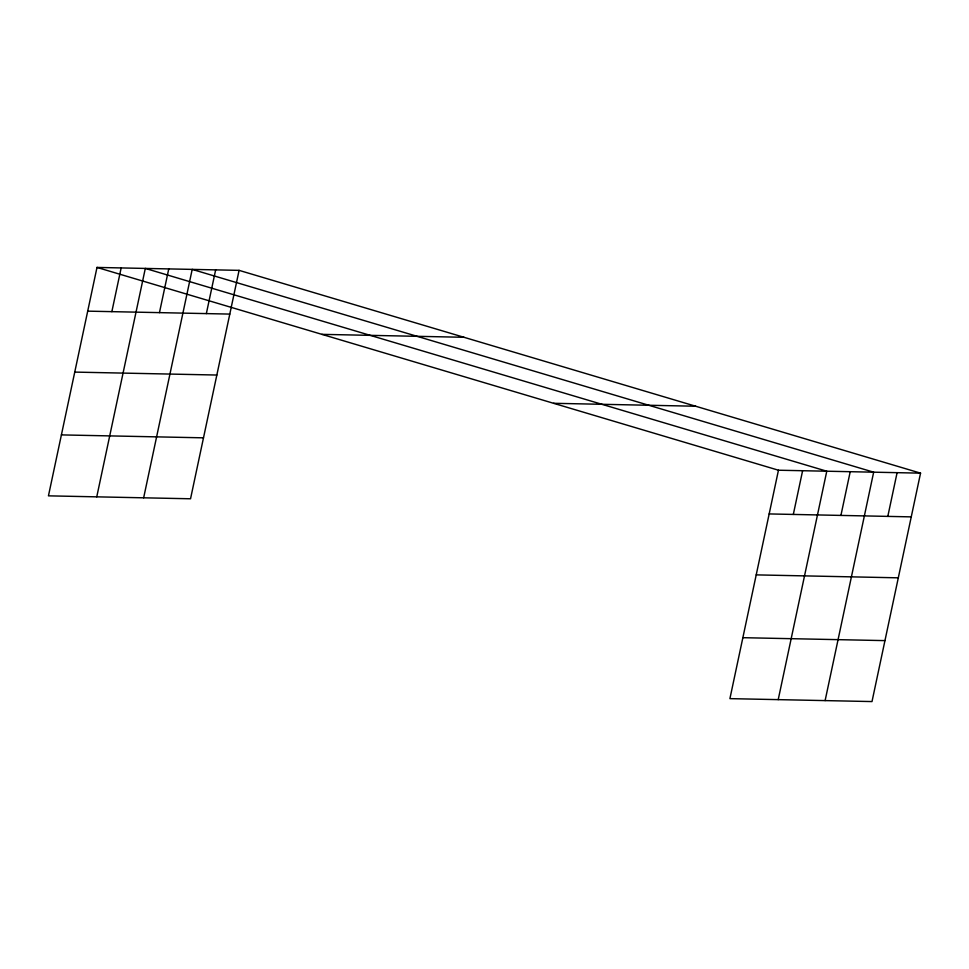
<?xml version="1.0" encoding="UTF-8"?>
<svg xmlns="http://www.w3.org/2000/svg" width="969" height="969" viewBox="0 0 969 969"><rect width="100%" height="100%" fill="white"/><g stroke="black" fill="none" stroke-linecap="round" stroke-linejoin="round"><path stroke-width="1.45" d="M239.089 270.363L96.997 267.432L48.45 495.849L190.542 498.781L239.089 270.363L920.55 473.151L872.003 701.568L729.911 698.637L778.458 470.219L920.55 473.151M111.859 311.655L121.161 267.928M96.755 496.843L145.314 268.425L826.775 471.213L778.216 699.63M159.461 312.636L168.751 268.91M143.654 497.812L192.201 269.394L873.663 472.182L825.116 700.599M206.349 313.605L215.651 269.879M793.32 514.43L802.611 470.716M840.922 515.423L850.213 471.697M887.81 516.392L897.1 472.666M87.707 311.146L229.798 314.089M321.878 334.353L463.969 337.285M74.758 372.096L216.838 375.039M553.578 403.298L695.669 406.229M61.41 434.899L203.49 437.831M769.168 513.933L911.26 516.877M756.208 574.883L898.299 577.827M742.86 637.687L884.951 640.618M96.997 267.432L778.458 470.219"/></g></svg>
